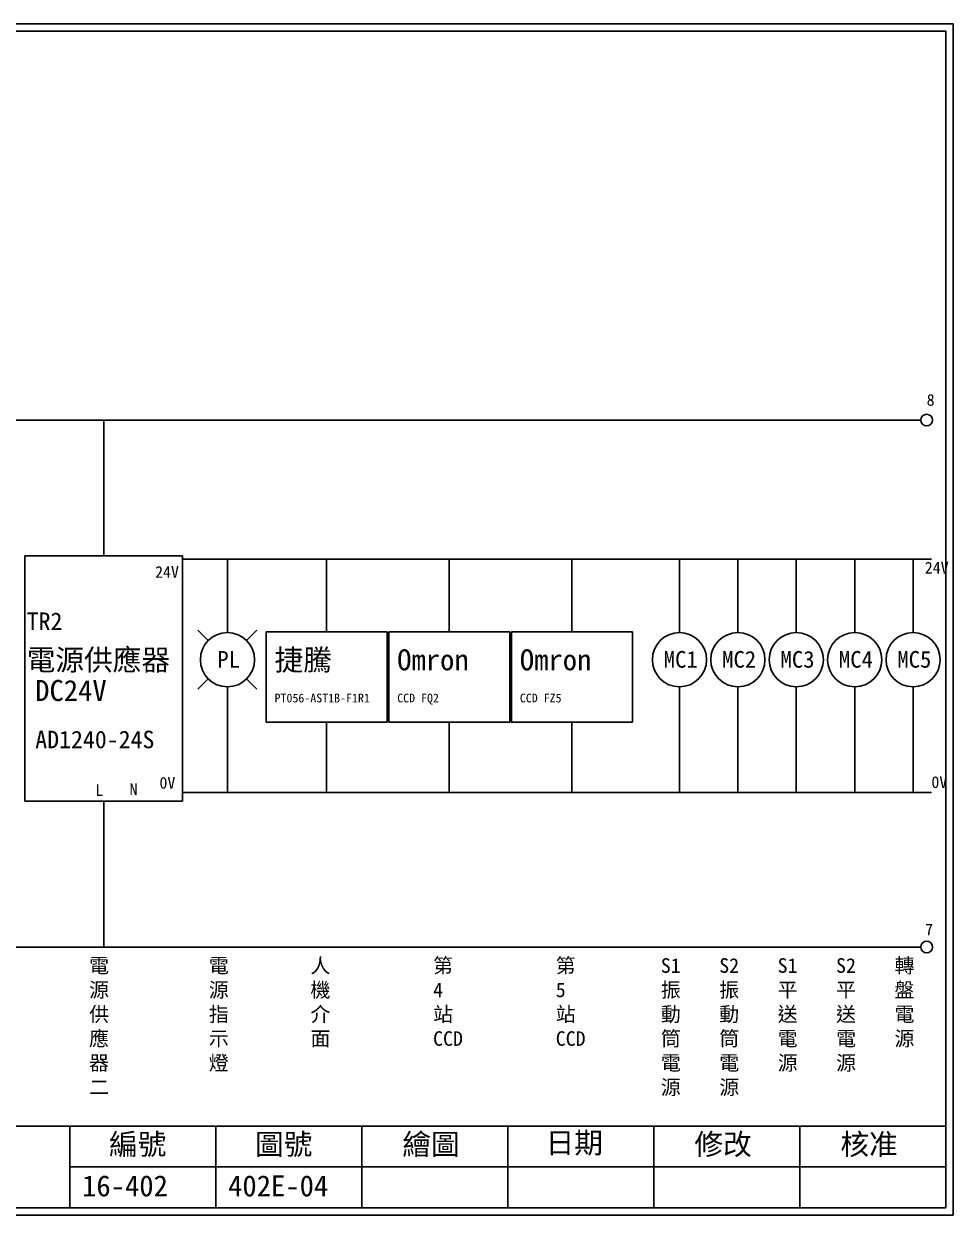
# Model space of a CAD drawing. Extents: x 10 to 297, y 3 to 207.
# Drawn here: x 137.9 to 297, y 3 to 207 of the extents above; entities that cross this region are included whole.
import ezdxf
from ezdxf.enums import TextEntityAlignment as Align

# ---------------------------------------------------------------- set-up
doc = ezdxf.new("R2010")
doc.units = 0
doc.layers.get('0').update_dxf_attribs({"linetype": 'CONTINUOUS'})
doc.layers.add('圖框層', color=7, linetype='CONTINUOUS')
doc.layers.add('標尺寸層', color=3, linetype='CONTINUOUS')
doc.styles.add('CNS', font='romanc.shx', dxfattribs={"bigfont": 'chineset.shx'})
doc.styles.add('STSL', font='kaiu.ttf')

msp = doc.modelspace()

# ---------------------------------------------------------------- linework, layer by layer
for p, q in [((48.79, 139.12), (291.46, 139.12)), ((165.06, 115.86), (138.06, 115.86)), ((138.06, 115.86), (138.06, 73.86)), ((165.06, 73.86), (165.06, 115.86)), ((293.27, 115.32), (165.06, 115.32)), ((172.75, 106.65), (172.75, 115.32)), ((250.14, 102.74), (250.14, 115.32)), ((260.14, 102.74), (260.14, 115.32)), ((270.14, 102.74), (270.14, 115.32)), ((280.14, 102.74), (280.14, 115.32)), ((290.14, 102.74), (290.14, 115.32)), ((172.75, 102.74), (172.75, 106.65)), ((169.47, 101.38), (167.7, 103.15)), ((176.03, 101.38), (177.8, 103.15)), ((169.47, 94.82), (167.7, 93.05)), ((176.03, 94.82), (177.8, 93.05)), ((172.75, 93.46), (172.75, 89.51)), ((250.14, 93.46), (250.14, 75.38)), ((260.14, 93.46), (260.14, 75.38)), ((270.14, 93.46), (270.14, 75.38)), ((280.14, 93.46), (280.14, 75.38)), ((290.14, 93.46), (290.14, 75.38)), ((172.75, 89.51), (172.75, 75.38)), ((138.06, 73.86), (165.06, 73.86)), ((293.27, 75.38), (165.06, 75.38)), ((52.98, 48.91), (291.46, 48.91))]:
    msp.add_line(p, q)
for centre in [(172.75, 98.1), (250.14, 98.1), (260.14, 98.1), (270.14, 98.1), (280.14, 98.1), (290.14, 98.1)]:
    msp.add_circle(centre, 4.64)
at = {"layer": '圖框層', "color": 7}
for p, q in [((297, 206.97), (10, 206.97)), ((297, 3), (297, 206.97)), ((295.75, 205.72), (11.25, 205.72)), ((295.75, 4.25), (295.75, 205.72)), ((11.25, 18.25), (295.75, 18.25)), ((145.75, 4.25), (145.75, 18.25)), ((170.75, 4.25), (170.75, 18.25)), ((195.75, 4.25), (195.75, 18.25)), ((220.75, 4.25), (220.75, 18.25)), ((245.75, 4.25), (245.75, 18.25)), ((270.75, 4.25), (270.75, 18.25)), ((145.75, 11.25), (295.75, 11.25)), ((11.25, 4.25), (295.75, 4.25)), ((10, 3), (297, 3))]:
    msp.add_line(p, q, dxfattribs=at)
at = {"layer": '標尺寸層', "color": 7}
for p, q in [((151.56, 115.86), (151.56, 139.12)), ((189.73, 102.85), (189.73, 115.32)), ((210.73, 102.85), (210.73, 115.32)), ((231.73, 102.85), (231.73, 115.32)), ((189.73, 87.41), (189.73, 75.38)), ((210.73, 87.41), (210.73, 75.38)), ((231.73, 87.41), (231.73, 75.38)), ((151.56, 73.86), (151.56, 48.91))]:
    msp.add_line(p, q, dxfattribs=at)
for points in [[(179.38, 102.85), (200.08, 102.85), (200.08, 87.41), (179.38, 87.41)], [(200.38, 102.85), (221.08, 102.85), (221.08, 87.41), (200.38, 87.41)], [(221.38, 102.85), (242.08, 102.85), (242.08, 87.41), (221.38, 87.41)]]:
    msp.add_lwpolyline(points, close=True, dxfattribs=at)
for centre in [(292.46, 139.12), (292.46, 48.91)]:
    msp.add_circle(centre, 1, dxfattribs=at)

# ---------------------------------------------------------------- texts
at = {"color": 7}
for s, p in [('PL', (172.95, 98.16)), ('MC1', (250.35, 98.16)), ('MC2', (260.35, 98.16)), ('MC3', (270.35, 98.16)), ('MC4', (280.35, 98.16)), ('MC5', (290.35, 98.16))]:
    msp.add_text(s, height=2.856, dxfattribs=at).set_placement(p, align=Align.MIDDLE_CENTER)
at = {"layer": '圖框層', "color": 4, "style": 'STSL'}
for s, height, p in [('8', 2, (292.46, 141.58)), ('24V', 2, (292.14, 112.86)), ('24V', 2, (160.36, 112.12)), ('TR2', 3, (138.37, 103.19)), ('電源供應器', 3.6, (138.37, 96.28)), ('捷騰', 3.6, (180.81, 96.28)), ('Omron', 3.6, (201.81, 96.28)), ('Omron', 3.6, (222.81, 96.28)), ('DC24V', 3.6, (139.83, 91.03)), ('PT056-AST1B-F1R1', 1.5, (180.81, 90.79)), ('CCD FQ2', 1.5, (201.81, 90.79)), ('CCD FZ5', 1.5, (222.81, 90.79)), ('AD1240-24S', 3, (139.84, 82.94)), ('0V', 2, (161.11, 76.03)), ('0V', 2, (293.27, 76.14)), ('L', 2, (150.13, 74.76)), ('N', 2, (155.99, 74.91)), ('7', 2, (292.2, 50.91)), ('編號', 3.6, (152.47, 13.34)), ('圖號', 3.6, (177.47, 13.34)), ('繪圖', 3.6, (202.69, 13.34)), ('日期', 3.6, (227.22, 13.59)), ('修改', 3.6, (252.69, 13.34)), ('核准', 3.6, (277.69, 13.34)), ('16-402', 3.6, (147.86, 6.22)), ('402E-04', 3.6, (172.86, 6.22))]:
    msp.add_text(s, height=height, dxfattribs=at).set_placement(p)
at = {"layer": '標尺寸層', "color": 7, "char_height": 2.5, "width": 5.4243, "attachment_point": 1, "style": 'CNS'}
for s, insert in [('{\\fDFKai-SB|b0|i0|c136|p65;電源供應器二}', (149.06, 46.99)), ('{\\fDFKai-SB|b0|i0|c136|p65;電源指示燈}', (169.56, 46.99)), ('{\\fDFKai-SB|b0|i0|c136|p65;人機介面}', (186.96, 46.99)), ('{\\fDFKai-SB|b0|i0|c136|p65;第\\P4\\P站\\PCCD}', (207.96, 46.99)), ('{\\fDFKai-SB|b0|i0|c136|p65;第\\P5\\P站\\PCCD}', (228.96, 46.99)), ('{\\fDFKai-SB|b0|i0|c136|p65;S1振動筒電源}', (246.95, 46.99)), ('{\\fDFKai-SB|b0|i0|c136|p65;S2振動筒電源}', (256.95, 46.99)), ('{\\fDFKai-SB|b0|i0|c136|p65;S1平送電源}', (266.95, 46.99)), ('{\\fDFKai-SB|b0|i0|c136|p65;S2平送電源}', (276.95, 46.99)), ('{\\fDFKai-SB|b0|i0|c136|p65;轉盤電源}', (286.95, 46.99))]:
    msp.add_mtext(s, dxfattribs=dict(at, insert=insert))

doc.saveas('drawing.dxf')
